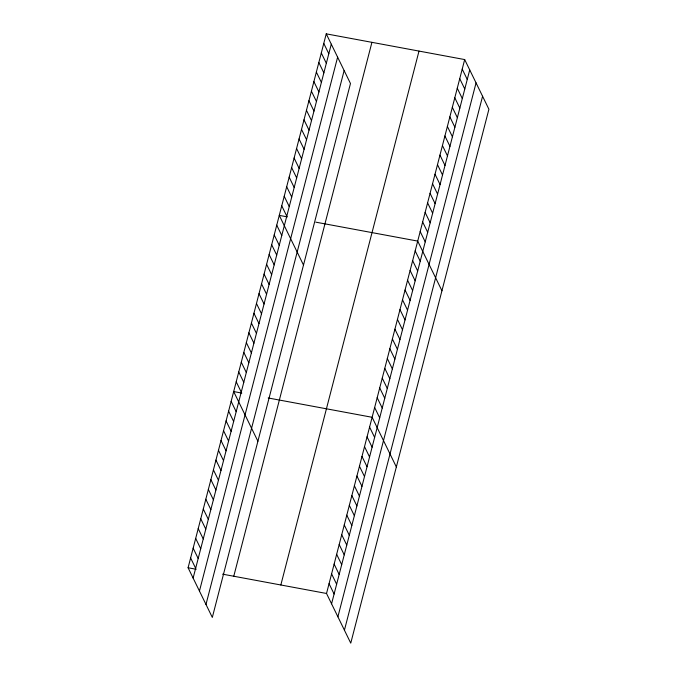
<?xml version="1.0" encoding="UTF-8"?>
<svg xmlns="http://www.w3.org/2000/svg" width="677" height="677" viewBox="0 0 677 677"><rect width="100%" height="100%" fill="white"/><g stroke="black" fill="none" stroke-linecap="round" stroke-linejoin="round"><path stroke-width="1.02" d="M326.246 33.85L350.474 83.525L212.316 617.432L188.088 567.758L326.246 33.85L464.684 59.568L488.912 109.242L350.754 643.15L326.526 593.475L464.684 59.568M193.123 578.09L331.281 44.183M199.453 591.072L337.62 57.164M205.977 604.451L344.144 70.543M233.768 576.245L371.927 42.338M280.837 584.987L419.004 51.08M331.569 603.808L469.728 69.9M337.899 616.789L476.058 82.882M344.424 630.169L482.583 96.261M287.395 216.885L279.271 215.379L303.499 265.054M315.82 222.166L417.709 241.097L441.946 290.772M241.799 393.075L233.675 391.568L257.903 441.243M268.194 397.974L372.122 417.286L396.35 466.961M188.088 567.758L196.203 569.264M222.598 574.164L326.526 593.475M462.213 69.122L467.257 79.454M459.742 78.676L464.786 89.009M457.271 88.23L462.306 98.563M454.8 97.784L459.835 108.117M452.329 107.338L457.364 117.671M449.85 116.893L454.893 127.225M447.379 126.447L452.422 136.779M444.907 136.001L449.951 146.334M442.436 145.555L447.472 155.888M439.965 155.109L445.001 165.442M437.494 164.663L442.53 174.996M435.015 174.217L440.058 184.55M432.544 183.772L437.587 194.104M430.073 193.326L435.116 203.659M427.602 202.88L432.645 213.213M425.131 212.434L430.166 222.767M422.66 221.988L427.695 232.321M420.189 231.542L425.224 241.875M323.775 43.404L328.81 53.737M321.304 52.958L326.339 63.291M415.179 250.879L420.222 261.22M318.825 62.512L323.868 72.845M412.648 260.67L417.684 271.003M316.354 72.067L321.397 82.399M410.11 270.462L415.153 280.794M313.883 81.621L318.926 91.954M407.579 280.244L412.623 290.585M311.412 91.175L316.455 101.508M405.049 290.035L410.084 300.368M308.94 100.729L313.976 111.062M402.51 299.826L407.554 310.159M306.469 110.283L311.505 120.616M399.98 309.609L405.024 319.95M303.99 119.837L309.034 130.17M397.45 319.4L402.485 329.733M301.519 129.392L306.563 139.724M394.919 329.191L399.955 339.524M299.048 138.946L304.091 149.279M392.381 338.974L397.424 349.315M296.577 148.5L301.62 158.833M389.85 348.765L394.886 359.098M294.106 158.054L299.141 168.387M387.32 358.556L392.355 368.889M291.635 167.608L296.67 177.941M384.781 368.339L389.825 378.68M289.164 177.162L294.199 187.495M382.251 378.13L387.286 388.463M286.684 186.717L291.728 197.049M379.721 387.921L384.756 398.254M284.213 196.271L289.257 206.603M377.182 397.704L382.226 408.045M281.742 205.825L286.786 216.158M374.652 407.495L379.695 417.827M276.741 225.162L281.776 235.503M369.583 427.069L374.626 437.41M274.202 234.953L279.246 245.286M367.052 436.86L372.096 447.192M271.672 244.744L276.715 255.077M364.522 446.651L369.557 456.983M269.141 254.527L274.177 264.868M361.983 456.433L367.027 466.766M266.603 264.318L271.646 274.65M359.453 466.225L364.497 476.557M264.072 274.109L269.116 284.442M356.923 476.016L361.958 486.348M261.542 283.891L266.577 294.233M354.384 485.798L359.428 496.131M259.003 293.683L264.047 304.015M351.854 495.589L356.897 505.922M256.473 303.474L261.517 313.806M349.324 505.38L354.359 515.713M253.943 313.256L258.978 323.598M346.785 515.163L351.828 525.496M251.404 323.047L256.448 333.38M344.255 524.954L349.298 535.287M248.874 332.839L253.917 343.171M341.724 534.745L346.759 545.078M246.343 342.621L251.379 352.962M339.194 544.528L344.229 554.861M243.805 352.412L248.848 362.745M336.655 554.319L341.699 564.652M241.274 362.203L246.318 372.536M334.125 564.11L339.16 574.443M238.744 371.986L243.779 382.327M331.595 573.893L336.63 584.226M236.214 381.777L241.249 392.11M329.056 583.684L334.099 594.017M231.145 401.351L236.18 411.692M228.614 411.142L233.65 421.475M226.076 420.933L231.119 431.266M223.545 430.716L228.589 441.057M221.015 440.507L226.05 450.84M218.476 450.298L223.52 460.631M215.946 460.081L220.99 470.422M213.416 469.872L218.451 480.205M210.877 479.663L215.921 489.996M208.347 489.446L213.39 499.778M205.816 499.237L210.852 509.569M203.278 509.028L208.321 519.361M200.747 518.81L205.791 529.143M198.217 528.602L203.252 538.934M195.678 538.393L200.722 548.725M193.148 548.175L198.192 558.508M190.618 557.966L195.653 568.299"/></g></svg>
